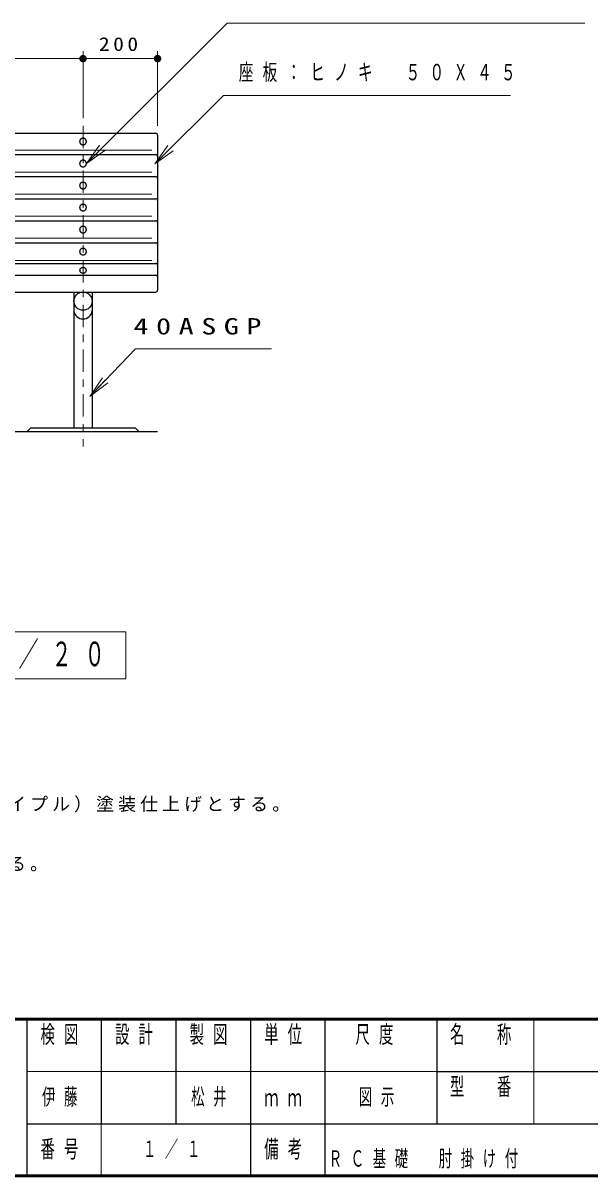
# Model space of a CAD drawing. Units: millimetres on the paper, scale 1:20. Extents: x -365 to 10, y -38 to 257.
# Drawn here: x -238 to -162, y 0 to 154.6 of the extents above; entities that cross this region are included whole.
import ezdxf

# ---------------------------------------------------------------- set-up
doc = ezdxf.new("R2010")
doc.units = ezdxf.units.MM
doc.linetypes.add('USER2', pattern=[6, 3, -1, 1, -1])
doc.layers.add('LY_1', color=7, linetype='Continuous', lineweight=25)
doc.layers.add('LY_2', color=7, linetype='Continuous', lineweight=13)
doc.styles.add('ＭＳ ゴシック', font='')
doc.styles.get('ＭＳ ゴシック').set_extended_font_data('MS Gothic')

# ---------------------------------------------------------------- blocks, each defined once
blk = doc.blocks.new('filled_dot')
at = {"color": 0, "linetype": 'Continuous', "lineweight": -2, "const_width": 1.25}
blk.add_lwpolyline([(-0.625, 0, 1), (0.625, 0, 1)], format="xyb", close=True, dxfattribs=at)

msp = doc.modelspace()

# ---------------------------------------------------------------- linework, layer by layer
at = {"layer": 'LY_1', "lineweight": 13}
for p, q in [((-229.955, 141.799), (-229.955, 150.799)), ((-219.955, 140.799), (-219.955, 150.799)), ((-264.955, 149.799), (-229.955, 149.799)), ((-229.955, 149.799), (-219.955, 149.799)), ((-229.505, 135.737), (-227.734, 138.209)), ((-229.505, 135.737), (-227.381, 137.855)), ((-220.325, 135.678), (-218.557, 138.153)), ((-220.325, 135.678), (-218.203, 137.8)), ((-309.205, 137.518), (-220.705, 137.518)), ((-227.028, 137.501), (-229.505, 135.737)), ((-217.85, 137.446), (-220.325, 135.678)), ((-309.205, 134.565), (-220.705, 134.565)), ((-309.205, 131.612), (-220.705, 131.612)), ((-261.956, 128.66), (-220.705, 128.66)), ((-263.705, 125.707), (-220.705, 125.707)), ((-263.705, 122.754), (-220.705, 122.754)), ((-229.047, 104.515), (-227.325, 107.023)), ((-229.047, 104.515), (-226.965, 106.676)), ((-226.605, 106.329), (-229.047, 104.515)), ((-224.205, 72.945), (-270.705, 72.945)), ((-224.205, 66.645), (-224.205, 72.945)), ((-270.705, 66.645), (-224.205, 66.645))]:
    msp.add_line(p, q, dxfattribs=at)
at = {"layer": 'LY_1', "linetype": 'USER2', "lineweight": 13}
msp.add_line((-229.955, 140.799), (-229.955, 97.795), dxfattribs=at)
at = {"layer": 'LY_1'}
for p, q in [((-309.705, 139.799), (-220.205, 139.799)), ((-219.955, 139.549), (-219.955, 118.745)), ((-309.705, 136.927), (-220.205, 136.927)), ((-309.705, 133.974), (-220.205, 133.974)), ((-309.705, 131.021), (-220.205, 131.021)), ((-262.043, 128.068), (-220.205, 128.068)), ((-263.705, 125.115), (-220.205, 125.115)), ((-263.705, 122.328), (-220.205, 122.328)), ((-309.705, 120.745), (-220.205, 120.745)), ((-309.705, 118.495), (-220.205, 118.495))]:
    msp.add_line(p, q, dxfattribs=at)
at = {"layer": 'LY_1', "color": 4}
for p, q in [((-231.17, 118.495), (-231.17, 100.294)), ((-228.74, 118.495), (-228.74, 100.294)), ((-292.455, 99.795), (-219.955, 99.795)), ((-237.455, 99.794), (-236.955, 100.294)), ((-236.955, 100.294), (-222.955, 100.294)), ((-222.955, 100.294), (-222.455, 99.794))]:
    msp.add_line(p, q, dxfattribs=at)
at = {"layer": 'LY_1', "lineweight": 13}
for points in [[(-229.505, 135.737), (-210.629, 154.566), (-162.629, 154.566)], [(-220.325, 135.678), (-211.132, 144.871), (-172.601, 144.871)], [(-229.047, 104.515), (-222.897, 110.897), (-204.67, 110.897)]]:
    msp.add_lwpolyline(points, dxfattribs=at)
at = {"layer": 'LY_1'}
for points in [[(-229.505, 138.689), (-229.507, 138.728), (-229.512, 138.766), (-229.52, 138.804), (-229.532, 138.841), (-229.547, 138.877), (-229.565, 138.911), (-229.586, 138.944), (-229.61, 138.974), (-229.637, 139.003), (-229.666, 139.029), (-229.697, 139.052), (-229.73, 139.073), (-229.765, 139.091), (-229.801, 139.106), (-229.838, 139.117), (-229.877, 139.126), (-229.916, 139.131), (-229.955, 139.132), (-229.994, 139.131), (-230.033, 139.126), (-230.071, 139.117), (-230.109, 139.106), (-230.145, 139.091), (-230.18, 139.073), (-230.213, 139.052), (-230.244, 139.029), (-230.273, 139.003), (-230.3, 138.974), (-230.323, 138.944), (-230.345, 138.911), (-230.363, 138.877), (-230.378, 138.841), (-230.389, 138.804), (-230.398, 138.766), (-230.403, 138.728), (-230.405, 138.689), (-230.403, 138.651), (-230.398, 138.613), (-230.389, 138.575), (-230.378, 138.538), (-230.363, 138.502), (-230.345, 138.468), (-230.323, 138.435), (-230.3, 138.405), (-230.273, 138.376), (-230.244, 138.35), (-230.213, 138.327), (-230.18, 138.306), (-230.145, 138.288), (-230.109, 138.273), (-230.071, 138.262), (-230.033, 138.253), (-229.994, 138.248), (-229.955, 138.247), (-229.916, 138.248), (-229.877, 138.253), (-229.838, 138.262), (-229.801, 138.273), (-229.765, 138.288), (-229.73, 138.306), (-229.697, 138.327), (-229.666, 138.35), (-229.637, 138.376), (-229.61, 138.405), (-229.586, 138.435), (-229.565, 138.468), (-229.547, 138.502), (-229.532, 138.538), (-229.52, 138.575), (-229.512, 138.613), (-229.507, 138.651)], [(-229.505, 135.737), (-229.507, 135.775), (-229.512, 135.813), (-229.52, 135.851), (-229.532, 135.888), (-229.547, 135.924), (-229.565, 135.958), (-229.586, 135.991), (-229.61, 136.021), (-229.637, 136.05), (-229.666, 136.076), (-229.697, 136.099), (-229.73, 136.12), (-229.765, 136.138), (-229.801, 136.153), (-229.838, 136.164), (-229.877, 136.173), (-229.916, 136.178), (-229.955, 136.18), (-229.994, 136.178), (-230.033, 136.173), (-230.071, 136.164), (-230.109, 136.153), (-230.145, 136.138), (-230.18, 136.12), (-230.213, 136.099), (-230.244, 136.076), (-230.273, 136.05), (-230.3, 136.021), (-230.323, 135.991), (-230.345, 135.958), (-230.363, 135.924), (-230.378, 135.888), (-230.389, 135.851), (-230.398, 135.813), (-230.403, 135.775), (-230.405, 135.737), (-230.403, 135.698), (-230.398, 135.66), (-230.389, 135.622), (-230.378, 135.585), (-230.363, 135.549), (-230.345, 135.515), (-230.323, 135.483), (-230.3, 135.452), (-230.273, 135.423), (-230.244, 135.397), (-230.213, 135.374), (-230.18, 135.353), (-230.145, 135.335), (-230.109, 135.32), (-230.071, 135.309), (-230.033, 135.3), (-229.994, 135.295), (-229.955, 135.294), (-229.916, 135.295), (-229.877, 135.3), (-229.838, 135.309), (-229.801, 135.32), (-229.765, 135.335), (-229.73, 135.353), (-229.697, 135.374), (-229.666, 135.397), (-229.637, 135.423), (-229.61, 135.452), (-229.586, 135.483), (-229.565, 135.515), (-229.547, 135.549), (-229.532, 135.585), (-229.52, 135.622), (-229.512, 135.66), (-229.507, 135.698)], [(-229.505, 132.784), (-229.507, 132.822), (-229.512, 132.861), (-229.52, 132.898), (-229.532, 132.935), (-229.547, 132.971), (-229.565, 133.005), (-229.586, 133.038), (-229.61, 133.068), (-229.637, 133.097), (-229.666, 133.123), (-229.697, 133.146), (-229.73, 133.167), (-229.765, 133.185), (-229.801, 133.2), (-229.838, 133.212), (-229.877, 133.22), (-229.916, 133.225), (-229.955, 133.227), (-229.994, 133.225), (-230.033, 133.22), (-230.071, 133.212), (-230.109, 133.2), (-230.145, 133.185), (-230.18, 133.167), (-230.213, 133.146), (-230.244, 133.123), (-230.273, 133.097), (-230.3, 133.068), (-230.323, 133.038), (-230.345, 133.005), (-230.363, 132.971), (-230.378, 132.935), (-230.389, 132.898), (-230.398, 132.861), (-230.403, 132.822), (-230.405, 132.784), (-230.403, 132.745), (-230.398, 132.707), (-230.389, 132.669), (-230.378, 132.632), (-230.363, 132.596), (-230.345, 132.562), (-230.323, 132.53), (-230.3, 132.499), (-230.273, 132.47), (-230.244, 132.444), (-230.213, 132.421), (-230.18, 132.4), (-230.145, 132.382), (-230.109, 132.367), (-230.071, 132.356), (-230.033, 132.347), (-229.994, 132.342), (-229.955, 132.341), (-229.916, 132.342), (-229.877, 132.347), (-229.838, 132.356), (-229.801, 132.367), (-229.765, 132.382), (-229.73, 132.4), (-229.697, 132.421), (-229.666, 132.444), (-229.637, 132.47), (-229.61, 132.499), (-229.586, 132.53), (-229.565, 132.562), (-229.547, 132.596), (-229.532, 132.632), (-229.52, 132.669), (-229.512, 132.707), (-229.507, 132.745)], [(-229.505, 129.831), (-229.507, 129.869), (-229.512, 129.908), (-229.52, 129.945), (-229.532, 129.982), (-229.547, 130.018), (-229.565, 130.052), (-229.586, 130.085), (-229.61, 130.115), (-229.637, 130.144), (-229.666, 130.17), (-229.697, 130.194), (-229.73, 130.214), (-229.765, 130.232), (-229.801, 130.247), (-229.838, 130.259), (-229.877, 130.267), (-229.916, 130.272), (-229.955, 130.274), (-229.994, 130.272), (-230.033, 130.267), (-230.071, 130.259), (-230.109, 130.247), (-230.145, 130.232), (-230.18, 130.214), (-230.213, 130.194), (-230.244, 130.17), (-230.273, 130.144), (-230.3, 130.115), (-230.323, 130.085), (-230.345, 130.052), (-230.363, 130.018), (-230.378, 129.982), (-230.389, 129.945), (-230.398, 129.908), (-230.403, 129.869), (-230.405, 129.831), (-230.403, 129.792), (-230.398, 129.754), (-230.389, 129.716), (-230.378, 129.679), (-230.363, 129.644), (-230.345, 129.609), (-230.323, 129.577), (-230.3, 129.546), (-230.273, 129.518), (-230.244, 129.491), (-230.213, 129.468), (-230.18, 129.447), (-230.145, 129.429), (-230.109, 129.415), (-230.071, 129.403), (-230.033, 129.395), (-229.994, 129.39), (-229.955, 129.388), (-229.916, 129.39), (-229.877, 129.395), (-229.838, 129.403), (-229.801, 129.415), (-229.765, 129.429), (-229.73, 129.447), (-229.697, 129.468), (-229.666, 129.491), (-229.637, 129.518), (-229.61, 129.546), (-229.586, 129.577), (-229.565, 129.609), (-229.547, 129.644), (-229.532, 129.679), (-229.52, 129.716), (-229.512, 129.754), (-229.507, 129.792)], [(-229.505, 126.878), (-229.507, 126.916), (-229.512, 126.955), (-229.52, 126.993), (-229.532, 127.029), (-229.547, 127.065), (-229.565, 127.099), (-229.586, 127.132), (-229.61, 127.163), (-229.637, 127.191), (-229.666, 127.217), (-229.697, 127.241), (-229.73, 127.261), (-229.765, 127.279), (-229.801, 127.294), (-229.838, 127.306), (-229.877, 127.314), (-229.916, 127.319), (-229.955, 127.321), (-229.994, 127.319), (-230.033, 127.314), (-230.071, 127.306), (-230.109, 127.294), (-230.145, 127.279), (-230.18, 127.261), (-230.213, 127.241), (-230.244, 127.217), (-230.273, 127.191), (-230.3, 127.163), (-230.323, 127.132), (-230.345, 127.099), (-230.363, 127.065), (-230.378, 127.029), (-230.389, 126.993), (-230.398, 126.955), (-230.403, 126.916), (-230.405, 126.878), (-230.403, 126.839), (-230.398, 126.801), (-230.389, 126.763), (-230.378, 126.726), (-230.363, 126.691), (-230.345, 126.656), (-230.323, 126.624), (-230.3, 126.593), (-230.273, 126.565), (-230.244, 126.539), (-230.213, 126.515), (-230.18, 126.494), (-230.145, 126.476), (-230.109, 126.462), (-230.071, 126.45), (-230.033, 126.442), (-229.994, 126.437), (-229.955, 126.435), (-229.916, 126.437), (-229.877, 126.442), (-229.838, 126.45), (-229.801, 126.462), (-229.765, 126.476), (-229.73, 126.494), (-229.697, 126.515), (-229.666, 126.539), (-229.637, 126.565), (-229.61, 126.593), (-229.586, 126.624), (-229.565, 126.656), (-229.547, 126.691), (-229.532, 126.726), (-229.52, 126.763), (-229.512, 126.801), (-229.507, 126.839)], [(-229.505, 123.925), (-229.507, 123.964), (-229.512, 124.002), (-229.52, 124.04), (-229.532, 124.076), (-229.547, 124.112), (-229.565, 124.146), (-229.586, 124.179), (-229.61, 124.21), (-229.637, 124.238), (-229.666, 124.264), (-229.697, 124.288), (-229.73, 124.309), (-229.765, 124.326), (-229.801, 124.341), (-229.838, 124.353), (-229.877, 124.361), (-229.916, 124.366), (-229.955, 124.368), (-229.994, 124.366), (-230.033, 124.361), (-230.071, 124.353), (-230.109, 124.341), (-230.145, 124.326), (-230.18, 124.309), (-230.213, 124.288), (-230.244, 124.264), (-230.273, 124.238), (-230.3, 124.21), (-230.323, 124.179), (-230.345, 124.146), (-230.363, 124.112), (-230.378, 124.076), (-230.389, 124.04), (-230.398, 124.002), (-230.403, 123.964), (-230.405, 123.925), (-230.403, 123.886), (-230.398, 123.848), (-230.389, 123.81), (-230.378, 123.773), (-230.363, 123.738), (-230.345, 123.703), (-230.323, 123.671), (-230.3, 123.64), (-230.273, 123.612), (-230.244, 123.586), (-230.213, 123.562), (-230.18, 123.541), (-230.145, 123.524), (-230.109, 123.509), (-230.071, 123.497), (-230.033, 123.489), (-229.994, 123.484), (-229.955, 123.482), (-229.916, 123.484), (-229.877, 123.489), (-229.838, 123.497), (-229.801, 123.509), (-229.765, 123.524), (-229.73, 123.541), (-229.697, 123.562), (-229.666, 123.586), (-229.637, 123.612), (-229.61, 123.64), (-229.586, 123.671), (-229.565, 123.703), (-229.547, 123.738), (-229.532, 123.773), (-229.52, 123.81), (-229.512, 123.848), (-229.507, 123.886)], [(-229.505, 121.416), (-229.507, 121.448), (-229.512, 121.479), (-229.52, 121.51), (-229.532, 121.54), (-229.547, 121.57), (-229.565, 121.598), (-229.586, 121.625), (-229.61, 121.65), (-229.637, 121.673), (-229.666, 121.695), (-229.697, 121.714), (-229.73, 121.731), (-229.765, 121.746), (-229.801, 121.758), (-229.838, 121.768), (-229.877, 121.774), (-229.916, 121.779), (-229.955, 121.78), (-229.994, 121.779), (-230.033, 121.774), (-230.071, 121.768), (-230.109, 121.758), (-230.145, 121.746), (-230.18, 121.731), (-230.213, 121.714), (-230.244, 121.695), (-230.273, 121.673), (-230.3, 121.65), (-230.323, 121.625), (-230.345, 121.598), (-230.363, 121.57), (-230.378, 121.54), (-230.39, 121.51), (-230.398, 121.479), (-230.403, 121.448), (-230.405, 121.416), (-230.403, 121.384), (-230.398, 121.353), (-230.39, 121.322), (-230.378, 121.291), (-230.363, 121.262), (-230.345, 121.234), (-230.323, 121.207), (-230.3, 121.182), (-230.273, 121.159), (-230.244, 121.137), (-230.213, 121.118), (-230.18, 121.101), (-230.145, 121.086), (-230.109, 121.074), (-230.071, 121.064), (-230.033, 121.057), (-229.994, 121.053), (-229.955, 121.052), (-229.916, 121.053), (-229.877, 121.057), (-229.838, 121.064), (-229.801, 121.074), (-229.765, 121.086), (-229.73, 121.101), (-229.697, 121.118), (-229.666, 121.137), (-229.637, 121.159), (-229.61, 121.182), (-229.586, 121.207), (-229.565, 121.234), (-229.547, 121.262), (-229.532, 121.291), (-229.52, 121.322), (-229.512, 121.353), (-229.507, 121.384)]]:
    msp.add_lwpolyline(points, close=True, dxfattribs=at)
msp.add_circle((-229.955, 117.28), 1.215, dxfattribs=at)
for centre, radius, start, end in [((-220.205, 139.549), 0.25, 0, 89.99998), ((-220.205, 136.677), 0.25, 0, 89.99998), ((-220.205, 133.724), 0.25, 0, 89.99998), ((-220.205, 130.771), 0.25, 0, 89.99998), ((-220.205, 127.818), 0.25, 0, 89.99998), ((-220.205, 124.865), 0.25, 0, 89.99998), ((-220.205, 122.078), 0.25, 0, 89.99998), ((-220.205, 120.495), 0.25, 0, 89.99998), ((-220.205, 118.745), 0.25, 270.00002, 0), ((-229.955, 116.114), 1.222, 186.16716, 353.83282)]:
    msp.add_arc(centre, radius, start, end, dxfattribs=at)
at = {"layer": 'LY_2', "lineweight": 50}
for p, q in [((-365, 21), (0, 21)), ((-365, 0), (0, 0))]:
    msp.add_line(p, q, dxfattribs=at)
at = {"layer": 'LY_2', "color": 211, "lineweight": 25}
for p, q in [((-237.5, 21), (-237.5, 0)), ((-227.5, 21), (-227.5, 7)), ((-217.5, 21), (-217.5, 7)), ((-207.5, 21), (-207.5, 0)), ((-197.5, 21), (-197.5, 7)), ((-182.5, 21), (-182.5, 7)), ((-182.5, 14), (-70, 14)), ((-237.5, 7), (0, 7))]:
    msp.add_line(p, q, dxfattribs=at)
at = {"layer": 'LY_2'}
for p, q in [((-169.5, 21), (-169.5, 7)), ((-237.5, 14), (-182.5, 14)), ((-227.5, 7), (-227.5, 0))]:
    msp.add_line(p, q, dxfattribs=at)
at = {"layer": 'LY_2', "lineweight": 25}
msp.add_line((-197.5, 7), (-197.5, 0), dxfattribs=at)

# ---------------------------------------------------------------- block references
at = {"layer": 'LY_1', "lineweight": 13, "xscale": 0.4, "yscale": 0.4, "rotation": 180}
for p in [(-229.955, 149.799), (-219.955, 149.799)]:
    msp.add_blockref('filled_dot', p, dxfattribs=at)
at = {"layer": 'LY_1', "lineweight": 13, "xscale": 0.4, "yscale": 0.4}
msp.add_blockref('filled_dot', (-229.955, 149.799), dxfattribs=at)

# ---------------------------------------------------------------- texts
at = {"layer": 'LY_1', "style": 'ＭＳ ゴシック'}
for s, insert, char_height, attachment_point in [('\\T1.33;\\W1.15;200', (-224.955, 150.799), 1.833, 8), ('\\T1.64;\\W0.65;座板：ヒノキ\u3000５０Ｘ４５', (-209.055, 147.871), 2.199, 4), ('\\T1.5;\\W1.35;40ASGP', (-223.184, 113.897), 2.199, 4), ('\\T1.64;\\W0.6;正面図\u3000Ｓ＝１／２０', (-247.455, 69.795), 3.299, 5), ('\\T1.23;木材は、ヒノキ間伐材（一等材）とし、カンナ・ペーパーがけの上、木材保護着色塗料（メイプル）塗装仕上げとする。', (-361.073, 48.754), 1.76, 7), ('\\T1.23;鋼材は、電気亜鉛メッキ処理の上、ポリエステル樹脂粉体塗装（ダークグレー）仕上げとする。', (-361.073, 40.754), 1.76, 7), ('\\T1.64;\\W0.6;伊藤', (-232.5, 10.5), 2.199, 5), ('\\T1.64;\\W0.6;松井', (-212.5, 10.5), 2.199, 5), ('\\T1.64;\\W0.6;図示', (-190, 10.5), 2.199, 5), ('\\T1.64;\\W0.6;１／１', (-217.5, 3.5), 2.199, 5), ('\\T1.64;\\W0.6;ＲＣ基礎\u3000肘掛け付', (-197, 1), 2.199, 7)]:
    msp.add_mtext(s, dxfattribs=dict(at, insert=insert, char_height=char_height, attachment_point=attachment_point))
at = {"layer": 'LY_2', "color": 4, "char_height": 2.346, "style": 'ＭＳ ゴシック'}
for s, insert, attachment_point in [('\\T1.64;\\W0.6;検図', (-232.5, 20.167), 2), ('\\T1.64;\\W0.6;設計', (-222.5, 20.167), 2), ('\\T1.64;\\W0.6;製図', (-212.5, 20.167), 2), ('\\T1.64;\\W0.6;単位', (-202.5, 20.167), 2), ('\\T1.64;\\W0.6;尺度', (-190.25, 20.167), 2), ('\\T1.64;\\W0.6;名\u3000称', (-176, 20.167), 2), ('\\T1.64;\\W0.6;型\u3000番', (-176, 13.167), 2), ('\\T1.64;\\W0.6;ｍｍ', (-202.5, 10.5), 5), ('\\T1.64;\\W0.6;番号', (-232.5, 3.5), 5), ('\\T1.64;\\W0.6;備考', (-202.5, 3.5), 5)]:
    msp.add_mtext(s, dxfattribs=dict(at, insert=insert, attachment_point=attachment_point))

doc.saveas('drawing.dxf')
